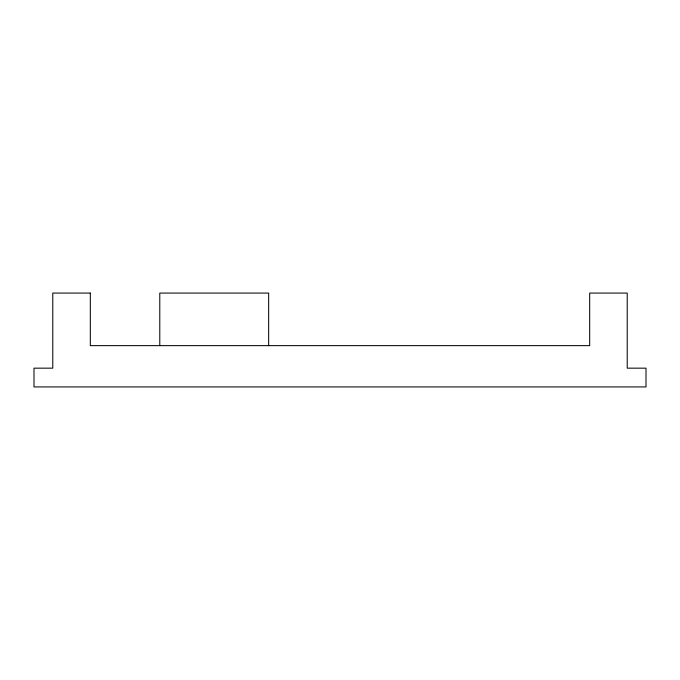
<?xml version="1.0" encoding="UTF-8"?>
<svg xmlns="http://www.w3.org/2000/svg" width="680" height="680" viewBox="0 0 680 680"><rect width="100%" height="100%" fill="white"/><g stroke="black" fill="none" stroke-linecap="round" stroke-linejoin="round"><path stroke-width="1.02" d="M268.659 345.635L268.659 293.072L159.783 293.072L159.783 345.635M90.321 293.072L52.776 293.072L52.776 368.161L34 368.161L34 386.928L646 386.928L646 368.161L627.223 368.161L627.223 293.072L589.679 293.072L589.679 345.635L90.321 345.635L90.321 293.072"/></g></svg>
